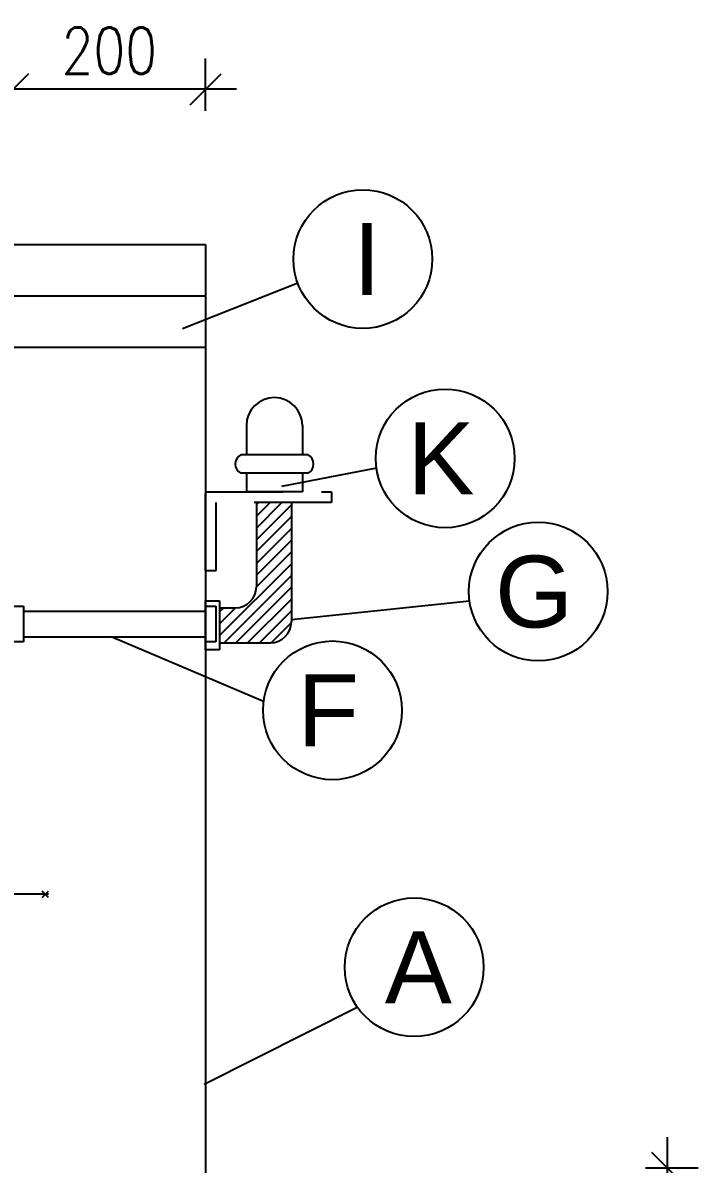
# Model space of a CAD drawing. Header units: inches. Extents: x -7660 to 802, y -193 to 3.
# Drawn here: x 501.201 to 503.271, y -137.889 to -134.389 of the extents above; entities that cross this region are included whole.
import ezdxf
from ezdxf.enums import TextEntityAlignment as Align

# ---------------------------------------------------------------- set-up
doc = ezdxf.new("R2010")
doc.units = ezdxf.units.IN
doc.header["$MEASUREMENT"] = 0
doc.linetypes.add('DASHED', pattern=[0.75, 0.5, -0.25])
doc.linetypes.add('HIDDEN', pattern=[0.375, 0.25, -0.125])
for name, color, linetype in [('A instalar', 10, 'Continuous'), ('PENA-02', 1, 'Continuous'), ('PENA-03', 4, 'Continuous'), ('TEXTO', 7, 'Continuous')]:
    doc.layers.add(name, color=color, linetype=linetype)
doc.styles.add('Arial', font='arial.ttf')
doc.styles.add('LM-TXT-2', font='simplex.shx', dxfattribs={"width": 0.8})
doc.styles.get("Standard").update_dxf_attribs({"font": 'arial.ttf'})
doc.dimstyles.new('CIV-COTAS 1-75-A INSTALAR', dxfattribs={"dimscale": 0, "dimtxt": 0.15, "dimasz": 0.1, "dimexe": 0.1, "dimexo": 0.1, "dimgap": 0.05, "dimtad": 1, "dimzin": 1, "dimdsep": 46, "dimtxsty": 'LM-TXT-2', "dimblk": 'OBLIQUE', "dimcen": 0.1, "dimdle": 0.1, "dimclrd": 256, "dimclre": 256, "dimclrt": 256, "dimadec": 0, "dimazin": 0, "dimtfac": 1, "dimtmove": 2, "dimatfit": 3, "dimfxl": 1, "dimtfill": 1, "dimtolj": 1, "dimtzin": 12, "dimarcsym": 0})

# ---------------------------------------------------------------- blocks, each defined once
blk = doc.blocks.new('_OBLIQUE')
at = {"color": 0, "linetype": 'ByBlock', "lineweight": -2}
blk.add_line((-0.5, -0.5), (0.5, 0.5), dxfattribs=at)
blk = doc.blocks.new('*D117')
at = {"lineweight": -2, "transparency": 16777216}
for p, q in [((3762.3345, 1840.6686), (3762.3345, 1840.8386)), ((3763.9943, 1840.6686), (3763.9943, 1840.8386)), ((3764.0943, 1840.7386), (3762.2345, 1840.7386))]:
    blk.add_line(p, q, dxfattribs=at)
at = {"lineweight": -2, "transparency": 16777216, "xscale": 0.1, "yscale": 0.1, "zscale": 0.1, "rotation": 180}
blk.add_blockref('_OBLIQUE', (3762.3345, 1840.7386), dxfattribs=at)
at = {"lineweight": -2, "transparency": 16777216, "xscale": 0.1, "yscale": 0.1, "zscale": 0.1}
blk.add_blockref('_OBLIQUE', (3763.9943, 1840.7386), dxfattribs=at)
at = {"transparency": 16777216, "insert": (3763.1644, 1840.8636), "char_height": 0.15, "attachment_point": 5, "style": 'LM-TXT-2', "bg_fill": 3, "box_fill_scale": 1.1, "bg_fill_color": 256, "bg_fill_true_color": 13158600, "bg_fill_transparency": 0}
blk.add_mtext('\\A1;600', dxfattribs=at)
blk = doc.blocks.new('*D118')
at = {"lineweight": -2, "transparency": 16777216}
for p, q in [((3763.9943, 1840.6686), (3763.9943, 1840.8386)), ((3764.6167, 1840.6686), (3764.6167, 1840.8386)), ((3764.7167, 1840.7386), (3763.8943, 1840.7386))]:
    blk.add_line(p, q, dxfattribs=at)
at = {"lineweight": -2, "transparency": 16777216, "xscale": 0.1, "yscale": 0.1, "zscale": 0.1, "rotation": 180}
blk.add_blockref('_OBLIQUE', (3763.9943, 1840.7386), dxfattribs=at)
at = {"lineweight": -2, "transparency": 16777216, "xscale": 0.1, "yscale": 0.1, "zscale": 0.1}
blk.add_blockref('_OBLIQUE', (3764.6167, 1840.7386), dxfattribs=at)
at = {"transparency": 16777216, "insert": (3764.3055, 1840.8636), "char_height": 0.15, "attachment_point": 5, "style": 'LM-TXT-2', "bg_fill": 3, "box_fill_scale": 1.1, "bg_fill_color": 256, "bg_fill_true_color": 13158600, "bg_fill_transparency": 0}
blk.add_mtext('\\A1;200', dxfattribs=at)
blk = doc.blocks.new('*D123')
at = {"lineweight": -2, "transparency": 16777216}
for p, q in [((3766.1098, 1837.3489), (3766.1098, 1833.8292)), ((3766.0398, 1837.2489), (3766.2098, 1837.2489)), ((3766.0398, 1833.9292), (3766.2098, 1833.9292))]:
    blk.add_line(p, q, dxfattribs=at)
at = {"lineweight": -2, "transparency": 16777216, "xscale": 0.1, "yscale": 0.1, "zscale": 0.1}
for p, rotation in [((3766.1098, 1837.2489), 90), ((3766.1098, 1833.9292), 270)]:
    blk.add_blockref('_OBLIQUE', p, dxfattribs=dict(at, rotation=rotation))
at = {"transparency": 16777216, "insert": (3765.9848, 1835.589), "char_height": 0.15, "attachment_point": 5, "rotation": 90, "style": 'LM-TXT-2', "bg_fill": 3, "box_fill_scale": 1.1, "bg_fill_color": 256, "bg_fill_true_color": 13158600, "bg_fill_transparency": 0}
blk.add_mtext('\\A1;1000', dxfattribs=at)
blk = doc.blocks.new('FPROJ')
at = {"color": 6, "linetype": 'Continuous'}
for p, q in [((-3.7, 15.3), (3.7, 22.8)), ((-3.7, 22.8), (3.7, 15.3)), ((-3.7, -21.1), (3.7, -28.6)), ((-3.7, -28.6), (3.7, -21.1))]:
    blk.add_line(p, q, dxfattribs=at)
at = {"color": 3, "linetype": 'Continuous'}
blk.add_line((0, 22.8), (0, -28.6), dxfattribs=at)
at = {"flags": 1}
for tag, p in [('DIAMETRO', (2.4, 0.2)), ('G(FRENTE)', (2.4, -4.1)), ('G(ATRAS)', (2.4, -8.8))]:
    blk.add_attdef(tag, p, '', height=2, dxfattribs=at)
blk = doc.blocks.new('fgdgdf.5.g5fd.56g.d')
h = blk.add_hatch()
h.set_pattern_fill('ANSI31', color=8, scale=0.008492)
h.set_pattern_definition([(45, (-8000.721595, -2874.571114), (-0.019065583885, 0.019065583885), [])])
h.paths.add_polyline_path([(-0.4859, 3.1309), (-0.5991, 3.1309), (-0.5991, 2.8578, -0.414214), (-0.667, 2.7898), (-0.718, 2.7898), (-0.718, 2.6766), (-0.5538, 2.6766, 0.414214), (-0.4859, 2.7445)])
for p, q in [((-0.5991, 3.1309), (-0.5991, 2.8578)), ((-0.4859, 3.1309), (-0.4859, 2.7445)), ((-0.718, 2.7898), (-0.667, 2.7898)), ((-0.718, 2.6766), (-0.5538, 2.6766))]:
    blk.add_line(p, q)
for centre in [(-0.667, 2.8578), (-0.5538, 2.7445)]:
    blk.add_arc(centre, 0.0679, 270, 0)
at = {"layer": 'A instalar', "color": 4}
for p, q in [((-3.668, 3.9654), (-0.7633, 3.9654)), ((-0.7633, 3.9654), (-0.7633, -2.3421)), ((-3.668, 3.7994), (-0.7633, 3.7994)), ((-3.668, 3.6334), (-0.7633, 3.6334))]:
    blk.add_line(p, q, dxfattribs=at)
at = {"layer": 'A instalar', "linetype": 'DASHED', "ltscale": 5}
for p, q in [((-1.3525, 2.7789), (-0.7633, 2.7789)), ((-1.3525, 2.7789), (-0.7633, 2.7789)), ((-1.3525, 2.6959), (-0.7633, 2.6959)), ((-1.3525, 2.6959), (-0.7633, 2.6959))]:
    blk.add_line(p, q, dxfattribs=at)
at = {"layer": 'PENA-02', "linetype": 'HIDDEN'}
for p, q in [((-0.7633, 2.9101), (-0.7633, 3.1649)), ((-0.7633, 3.1649), (-0.3557, 3.1649)), ((-0.4501, 3.1649), (-0.6312, 3.1649)), ((-0.3557, 3.1649), (-0.3557, 3.1309)), ((-0.3557, 3.1309), (-0.7293, 3.1309)), ((-0.7293, 2.9101), (-0.7293, 3.1309)), ((-0.7633, 2.9101), (-0.7293, 2.9101))]:
    blk.add_line(p, q, dxfattribs=at)
at = {"layer": 'PENA-02'}
for p, q in [((-0.7301, 2.7507), (-0.7301, 2.7242)), ((-0.718, 2.7513), (-0.718, 2.7151))]:
    blk.add_line(p, q, dxfattribs=at)
at = {"layer": 'PENA-02', "linetype": 'HIDDEN'}
for points in [[(-0.718, 2.8125), (-0.718, 2.654), (-0.7633, 2.654), (-0.7633, 2.8125)], [(-1.3525, 2.7955), (-1.3525, 2.6793), (-1.3857, 2.6793), (-1.3857, 2.7955)], [(-1.3525, 2.7955), (-1.3525, 2.6793), (-1.3857, 2.6793), (-1.3857, 2.7955)], [(-0.7301, 2.7955), (-0.7301, 2.6793), (-0.7633, 2.6793), (-0.7633, 2.7955)]]:
    blk.add_lwpolyline(points, close=True, dxfattribs=at)
at = {"layer": 'PENA-03'}
for p, q in [((-0.6312, 3.3794), (-0.6312, 3.2843)), ((-0.4501, 3.3794), (-0.4501, 3.2843)), ((-0.4319, 3.2843), (-0.6493, 3.2843)), ((-0.4319, 3.225), (-0.6493, 3.225)), ((-0.6312, 3.225), (-0.6312, 3.1649)), ((-0.4501, 3.225), (-0.4501, 3.1649))]:
    blk.add_line(p, q, dxfattribs=at)
for centre, radius, start, end in [((-0.5406, 3.3794), 0.0906, 0, 180), ((-0.6342, 3.2547), 0.0333, 117.1182, 242.8818), ((-0.4471, 3.2547), 0.0333, 297.1182, 62.8818), ((-0.4471, 3.2547), 0.0333, 297.1182, 62.8818)]:
    blk.add_arc(centre, radius, start, end, dxfattribs=at)
at = {"layer": 'TEXTO', "color": 8}
for p, q in [((-0.8378, 3.694), (-0.4653, 3.8412)), ((-0.2105, 3.2418), (-0.5176, 3.1823)), ((-0.2105, 3.2418), (-0.5176, 3.1823)), ((0.0905, 2.811), (-0.4859, 2.7514)), ((-0.5755, 2.4871), (-1.0684, 2.6959)), ((-0.5755, 2.4871), (-1.0684, 2.6959)), ((-0.7681, 1.2483), (-0.2725, 1.498))]:
    blk.add_line(p, q, dxfattribs=at)
for centre in [(-0.2545, 3.9181), (0.0116, 3.2733), (0.3127, 2.8425), (-0.353, 2.4581), (-0.0887, 1.6268)]:
    blk.add_circle(centre, 0.2244, dxfattribs=at)
at = {"extrusion": (2.76013e-05, -0.005254, -0.999986), "xscale": 0.002766405893985294, "yscale": 0.002766405893985294, "zscale": -0.002766405893999269, "rotation": 89.9999999458307}
blk.add_blockref('FPROJ', (1.3341, 1.8629, -0.0098), dxfattribs=at)
at = {"layer": 'TEXTO', "color": 7, "style": 'Arial'}
for s, p in [('I', (-0.2408, 3.9181)), ('K', (-0.002, 3.2733)), ('G', (0.2991, 2.8425)), ('F', (-0.3667, 2.4581)), ('A', (-0.0751, 1.6268))]:
    blk.add_text(s, height=0.2324, dxfattribs=at).set_placement(p, align=Align.MIDDLE)
for base, p1, p2, angle, text, picture, middle in [((-3.0456, 4.4674), (-1.3857, 2.9694), (-3.0456, 3.9654), 180, '600', '*D117', (-2.2157, 4.5924)), ((0.7298, -2.3421), (-1.3857, 0.9777), (0.1886, -2.3421), 90, '1000', '*D123', (0.6048, -0.6822))]:
    dim = blk.add_linear_dim(base=base, p1=p1, p2=p2, angle=angle, text=text, dimstyle='CIV-COTAS 1-75-A INSTALAR', override={"dimscale": 1, "dimfxl": 0.07, "dimfxlon": 1, "dimtfillclr": 256, "dimarcsym": 2})
    dim.commit()
    dim.dimension.update_dxf_attribs({"geometry": picture, "text_midpoint": middle, "insert": (-3765.38, -1836.2712)})
dim = blk.add_linear_dim(base=(-1.3857, 4.4674), p1=(-0.7633, 3.9654), p2=(-1.3857, 3.9654), angle=180, text='200', dimstyle='CIV-COTAS 1-75-A INSTALAR', override={"dimscale": 1, "dimfxl": 0.07, "dimfxlon": 1, "dimtfillclr": 256, "dimarcsym": 2})
dim.commit()
dim.dimension.update_dxf_attribs({"geometry": '*D118', "text_midpoint": (-1.0745, 4.5924), "insert": (-3765.38, -1836.2712)})
blk = doc.blocks.new('padrão entrada vivo-winityt')
at = {"xscale": 0.9477388287075552, "yscale": 0.9477388287075552, "zscale": 0.9477388287075552}
blk.add_blockref('fgdgdf.5.g5fd.56g.d', (3815.2574, 1805.5464), dxfattribs=at)

msp = doc.modelspace()

# ---------------------------------------------------------------- block references
msp.add_blockref('padrão entrada vivo-winityt', (-3312.77283, -1944.37318))

doc.saveas('drawing.dxf')
